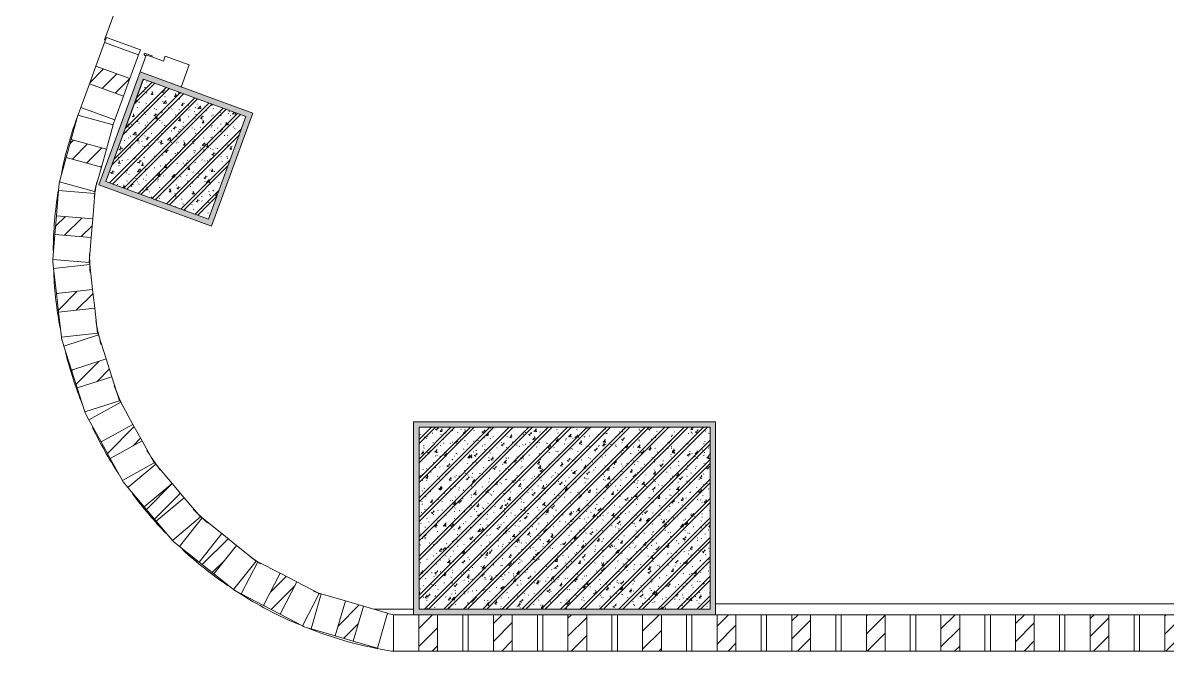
# Model space of a CAD drawing. Header units: millimetres. Extents: x -32090 to 18410, y 18847 to 76047.
# Drawn here: x -25179 to -22034, y 65782 to 67507 of the extents above; entities that cross this region are included whole.
import ezdxf

# ---------------------------------------------------------------- set-up
doc = ezdxf.new("R2010")
doc.units = ezdxf.units.MM
for name, color, linetype, lineweight in [('A-DOOR', 31, 'Continuous', 5), ('A-FLOR', 192, 'Continuous', 5), ('A-GLAZ-CURT', 52, 'Continuous', 5), ('A-GLAZ-CWMG', 51, 'Continuous', 5), ('A-WALL', 113, 'Continuous', 5), ('A-WALL-PATT', 111, 'Continuous', 5), ('S-COLS', 52, 'Continuous', 5)]:
    doc.layers.add(name, color=color, linetype=linetype, lineweight=lineweight)

# ---------------------------------------------------------------- blocks, each defined once
blk = doc.blocks.new('M_Concrete-Rectangular-Column - C4 - 500 x 800mm-9522334-1st Traffic Floor Plan - Pedestrian')
at = {"layer": 'S-COLS'}
h = blk.add_hatch(dxfattribs=at)
h.set_pattern_fill('FP_27', color=256, style=0, pattern_type=2)
h.set_pattern_definition([(320, (-66147, -23689.933), (-5.57885, -63.763904), [6.667, -73.342]), (265, (-66147, -23689.93), (66.869514, 12.334876), [5.334, -58.674]), (10.451, (-66147.465, -23695.25), (61.29098, -51.43036), [5.667, -62.332]), (316.184, (-66129.22, -23689.93), (-14.71484, -94.87722), [10.001, -110.014]), (6.636, (-66130.45, -23697.84), (86.5993, -83.09115), [8.5, -93.497]), (261.184, (-66129.22, -23689.93), (86.59928, -83.09204), [8.001, -88.011]), (291, (-66133.665, -23698.823), (-35.792726, -53.064487), [6.668, -73.343]), (236, (-66133.665, -23698.82), (64.46546, -21.63066), [5.334, -58.674]), (341.451, (-66136.65, -23703.245), (28.672367, -74.69646), [5.667, -62.332]), (307.5, (-66147, -23689.933), (29.594271, -1.080413), [1.676, -56.286, 1.676, -57.887, -58.896]), (307.5, (-66147, -23689.933), (29.594271, -1.080413), [-117.526, 1.676, -57.22]), (277.5, (-66147, -23689.933), (35.063507, -23.386368), [1.676, -32.283, 1.676, -54.953, -22.447]), (277.5, (-66147, -23689.933), (35.063507, -23.386368), [-90.589, 1.676, -20.771]), (237.5, (-66147, -23670.108), (-2.005468, -47.456567), [1.676, -20.549, 1.676, -67.666, -92.011]), (237.5, (-66147, -23670.108), (-2.005468, -47.456567), [-91.567, 1.676, -90.335]), (227.5, (-66147, -23661.22), (8.89904, -51.844948), [1.676, -27.216, 1.676, -44.374, -65.342]), (227.5, (-66147, -23661.22), (8.89904, -51.844948), [-74.943, 1.676, -63.665]), (315, (-66147, -23689.933), (26.715908, 26.715908), []), (315, (-66136.11, -23689.933), (26.715908, 26.715908), [])])
h.paths.add_polyline_path([(-250, 400), (-250, -400), (250, -400), (250, 400), (-34.7, 400)])
at = {"layer": 'S-COLS', "lineweight": 15}
for p, q in [((250, 400), (-250, 400)), ((-250, 400), (-250, -400)), ((250, -400), (250, 400)), ((-250, -400), (250, -400))]:
    blk.add_line(p, q, dxfattribs=at)
blk = doc.blocks.new('X Block - X Block-11240925-1st Traffic Floor Plan - Pedestrian')
at = {"layer": 'A-GLAZ-CURT'}
h = blk.add_hatch(dxfattribs=at)
h.set_pattern_fill('FP_128', color=256, style=0, pattern_type=2)
h.set_pattern_definition([(45, (24057.433, -65832), (-24.748737, 24.748737), [])])
h.paths.add_polyline_path([(18.3, -50), (18.3, 50), (-33.3, 50), (-33.3, -50)])
for p, q in [((-102.5, 50), (-102.5, -50)), ((-102.5, 50), (-47.5, 50)), ((18.3, 50), (-33.3, 50)), ((-33.3, 50), (-33.3, -50)), ((18.3, -50), (18.3, 50)), ((87.5, 50), (87.5, -50)), ((-33.3, -50), (-102.5, -50)), ((-33.3, -50), (18.3, -50)), ((87.5, -50), (18.3, -50))]:
    blk.add_line(p, q, dxfattribs=at)
blk = doc.blocks.new('X Block - X Block-V146-1st Traffic Floor Plan - Pedestrian')
at = {"layer": 'A-GLAZ-CURT'}
h = blk.add_hatch(dxfattribs=at)
h.set_pattern_fill('FP_129', color=256, style=0, pattern_type=2)
h.set_pattern_definition([(45, (23852.433, -65832), (-24.748737, 24.748737), [])])
h.paths.add_polyline_path([(18.3, -50), (18.3, 50), (-33.3, 50), (-33.3, -50)])
for p, q in [((-102.5, 50), (-102.5, -50)), ((18.3, 50), (-33.3, 50)), ((-33.3, 50), (-33.3, -50)), ((18.3, -50), (18.3, 50)), ((87.5, 50), (87.5, -50)), ((-33.3, -50), (-102.5, -50)), ((-33.3, -50), (18.3, -50)), ((87.5, -50), (18.3, -50))]:
    blk.add_line(p, q, dxfattribs=at)
blk = doc.blocks.new('X Block - X Block-V147-1st Traffic Floor Plan - Pedestrian')
at = {"layer": 'A-GLAZ-CURT'}
h = blk.add_hatch(dxfattribs=at)
h.set_pattern_fill('FP_130', color=256, style=0, pattern_type=2)
h.set_pattern_definition([(45, (23647.433, -65832), (-24.748737, 24.748737), [])])
h.paths.add_polyline_path([(18.3, -50), (18.3, 50), (-33.3, 50), (-33.3, -50)])
for p, q in [((-102.5, 50), (-102.5, -50)), ((18.3, 50), (-33.3, 50)), ((-33.3, 50), (-33.3, -50)), ((18.3, -50), (18.3, 50)), ((87.5, 50), (87.5, -50)), ((-33.3, -50), (-102.5, -50)), ((-33.3, -50), (18.3, -50)), ((87.5, -50), (18.3, -50))]:
    blk.add_line(p, q, dxfattribs=at)
blk = doc.blocks.new('X Block - X Block-V148-1st Traffic Floor Plan - Pedestrian')
at = {"layer": 'A-GLAZ-CURT'}
h = blk.add_hatch(dxfattribs=at)
h.set_pattern_fill('FP_131', color=256, style=0, pattern_type=2)
h.set_pattern_definition([(45, (23442.433, -65832), (-24.748737, 24.748737), [])])
h.paths.add_polyline_path([(18.3, -50), (18.3, 50), (-33.3, 50), (-33.3, -50)])
for p, q in [((-102.5, 50), (-102.5, -50)), ((18.3, 50), (-33.3, 50)), ((-33.3, 50), (-33.3, -50)), ((18.3, -50), (18.3, 50)), ((87.5, 50), (87.5, -50)), ((-33.3, -50), (-102.5, -50)), ((-33.3, -50), (18.3, -50)), ((87.5, -50), (18.3, -50))]:
    blk.add_line(p, q, dxfattribs=at)
blk = doc.blocks.new('X Block - X Block-V149-1st Traffic Floor Plan - Pedestrian')
at = {"layer": 'A-GLAZ-CURT'}
h = blk.add_hatch(dxfattribs=at)
h.set_pattern_fill('FP_132', color=256, style=0, pattern_type=2)
h.set_pattern_definition([(45, (23237.433, -65832), (-24.748737, 24.748737), [])])
h.paths.add_polyline_path([(18.3, -50), (18.3, 50), (-33.3, 50), (-33.3, -50)])
for p, q in [((-102.5, 50), (-102.5, -50)), ((-37.5, 50), (-33.3, 50)), ((18.3, 50), (-33.3, 50)), ((-33.3, 50), (-33.3, -50)), ((18.3, -50), (18.3, 50)), ((18.3, 50), (87.5, 50)), ((87.5, 50), (87.5, -50)), ((-33.3, -50), (-102.5, -50)), ((-33.3, -50), (18.3, -50)), ((87.5, -50), (18.3, -50))]:
    blk.add_line(p, q, dxfattribs=at)
blk = doc.blocks.new('X Block - X Block-V150-1st Traffic Floor Plan - Pedestrian')
at = {"layer": 'A-GLAZ-CURT'}
h = blk.add_hatch(dxfattribs=at)
h.set_pattern_fill('FP_133', color=256, style=0, pattern_type=2)
h.set_pattern_definition([(45, (23032.433, -65832), (-24.748737, 24.748737), [])])
h.paths.add_polyline_path([(18.3, -50), (18.3, 50), (-33.3, 50), (-33.3, -50)])
for p, q in [((-102.5, 50), (-102.5, -50)), ((-102.5, 50), (-33.3, 50)), ((18.3, 50), (-33.3, 50)), ((-33.3, 50), (-33.3, -50)), ((18.3, -50), (18.3, 50)), ((18.3, 50), (87.5, 50)), ((87.5, 50), (87.5, -50)), ((-33.3, -50), (-102.5, -50)), ((-33.3, -50), (18.3, -50)), ((87.5, -50), (18.3, -50))]:
    blk.add_line(p, q, dxfattribs=at)
blk = doc.blocks.new('X Block - X Block-V151-1st Traffic Floor Plan - Pedestrian')
at = {"layer": 'A-GLAZ-CURT'}
h = blk.add_hatch(dxfattribs=at)
h.set_pattern_fill('FP_134', color=256, style=0, pattern_type=2)
h.set_pattern_definition([(45, (22827.433, -65832), (-24.748737, 24.748737), [])])
h.paths.add_polyline_path([(18.3, -50), (18.3, 50), (-33.3, 50), (-33.3, -50)])
for p, q in [((-102.5, 50), (-102.5, -50)), ((-102.5, 50), (-33.3, 50)), ((18.3, 50), (-33.3, 50)), ((-33.3, 50), (-33.3, -50)), ((18.3, -50), (18.3, 50)), ((18.3, 50), (87.5, 50)), ((87.5, 50), (87.5, -50)), ((-33.3, -50), (-102.5, -50)), ((-33.3, -50), (18.3, -50)), ((87.5, -50), (18.3, -50))]:
    blk.add_line(p, q, dxfattribs=at)
blk = doc.blocks.new('X Block - X Block-V152-1st Traffic Floor Plan - Pedestrian')
at = {"layer": 'A-GLAZ-CURT'}
h = blk.add_hatch(dxfattribs=at)
h.set_pattern_fill('FP_135', color=256, style=0, pattern_type=2)
h.set_pattern_definition([(45, (22622.433, -65832), (-24.748737, 24.748737), [])])
h.paths.add_polyline_path([(18.3, -50), (18.3, 50), (-33.3, 50), (-33.3, -50)])
for p, q in [((-102.5, 50), (-102.5, -50)), ((-102.5, 50), (-33.3, 50)), ((18.3, 50), (-33.3, 50)), ((-33.3, 50), (-33.3, -50)), ((18.3, -50), (18.3, 50)), ((18.3, 50), (87.5, 50)), ((87.5, 50), (87.5, -50)), ((-33.3, -50), (-102.5, -50)), ((-33.3, -50), (18.3, -50)), ((87.5, -50), (18.3, -50))]:
    blk.add_line(p, q, dxfattribs=at)
blk = doc.blocks.new('X Block - X Block-V153-1st Traffic Floor Plan - Pedestrian')
at = {"layer": 'A-GLAZ-CURT'}
h = blk.add_hatch(dxfattribs=at)
h.set_pattern_fill('FP_136', color=256, style=0, pattern_type=2)
h.set_pattern_definition([(45, (22417.433, -65832), (-24.748737, 24.748737), [])])
h.paths.add_polyline_path([(18.3, -50), (18.3, 50), (-33.3, 50), (-33.3, -50), (-9.4, -50)])
for p, q in [((-102.5, 50), (-102.5, -50)), ((-102.5, 50), (-33.3, 50)), ((18.3, 50), (-33.3, 50)), ((-33.3, 50), (-33.3, -50)), ((18.3, -50), (18.3, 50)), ((18.3, 50), (87.5, 50)), ((87.5, 50), (87.5, -50)), ((-33.3, -50), (-102.5, -50)), ((-33.3, -50), (18.3, -50)), ((87.5, -50), (18.3, -50))]:
    blk.add_line(p, q, dxfattribs=at)
blk = doc.blocks.new('X Block - X Block-V154-1st Traffic Floor Plan - Pedestrian')
at = {"layer": 'A-GLAZ-CURT'}
h = blk.add_hatch(dxfattribs=at)
h.set_pattern_fill('FP_137', color=256, style=0, pattern_type=2)
h.set_pattern_definition([(45, (22212.433, -65832), (-24.748737, 24.748737), [])])
h.paths.add_polyline_path([(18.3, -50), (18.3, 50), (-33.3, 50), (-33.3, -50)])
for p, q in [((-102.5, 50), (-102.5, -50)), ((-102.5, 50), (-33.3, 50)), ((18.3, 50), (-33.3, 50)), ((-33.3, 50), (-33.3, -50)), ((18.3, -50), (18.3, 50)), ((18.3, 50), (87.5, 50)), ((87.5, 50), (87.5, -50)), ((-33.3, -50), (-102.5, -50)), ((-33.3, -50), (18.3, -50)), ((87.5, -50), (18.3, -50))]:
    blk.add_line(p, q, dxfattribs=at)
blk = doc.blocks.new('X Block - X Block-11240926-1st Traffic Floor Plan - Pedestrian')
at = {"layer": 'A-GLAZ-CURT'}
h = blk.add_hatch(dxfattribs=at)
h.set_pattern_fill('FP_138', color=256, style=0, pattern_type=2)
h.set_pattern_definition([(45, (22014.933, -65832), (-24.748737, 24.748737), [])])
h.paths.add_polyline_path([(25.8, -50), (25.8, 50), (-25.8, 50), (-25.8, -50)])
for p, q in [((-95, 50), (-95, -50)), ((-95, 50), (-25.8, 50)), ((25.8, 50), (-25.8, 50)), ((-25.8, 50), (-25.8, -50)), ((25.8, -50), (25.8, 50)), ((25.8, 50), (95, 50)), ((-25.8, -50), (-95, -50)), ((-25.8, -50), (25.8, -50)), ((95, -50), (25.8, -50))]:
    blk.add_line(p, q, dxfattribs=at)
blk = doc.blocks.new('Rectangular Mullion - 15 x 100mm-10639937-1st Traffic Floor Plan - Pedestrian')
at = {"layer": 'A-GLAZ-CWMG'}
blk.add_line((-23954.9, 65782), (-23969.9, 65782), dxfattribs=at)
blk = doc.blocks.new('Rectangular Mullion - 15 x 100mm-10616208-1st Traffic Floor Plan - Pedestrian')
at = {"layer": 'A-GLAZ-CWMG'}
blk.add_line((-23749.9, 65782), (-23764.9, 65782), dxfattribs=at)
blk = doc.blocks.new('Rectangular Mullion - 15 x 100mm-V155-1st Traffic Floor Plan - Pedestrian')
at = {"layer": 'A-GLAZ-CWMG'}
for p, q in [((-23149.9, 65882), (-23134.9, 65882)), ((-23134.9, 65782), (-23149.9, 65782))]:
    blk.add_line(p, q, dxfattribs=at)
blk = doc.blocks.new('DP3-D601-Brick - DP3-D601-Brick-10772225-1st Traffic Floor Plan - Pedestrian')
at = {"layer": 'A-DOOR'}
for p, q in [((-897, 44.1), (-897, 63.1)), ((897, 63.1), (897, 44.1)), ((-900.7, 60), (-950, 60)), ((-900, 58.5), (-900, 44.1)), ((-900, 44.1), (-897, 44.1)), ((-900, 10), (-900, 44.1)), ((897, 44.1), (900, 44.1)), ((900, 44.1), (900, 58.5)), ((900, 44.1), (900, 10)), ((950, 60), (900.7, 60)), ((-885, 10), (-900, 10)), ((-885, -60), (-885, 10)), ((900, 10), (885, 10)), ((885, 10), (885, -60)), ((-950, -60), (-885, -60)), ((885, -60), (950, -60))]:
    blk.add_line(p, q, dxfattribs=at)
for centre, radius, start, end in [((-900, 63.1), 3, 0, 249.3211), ((-900, 63.1), 3, 58.6638, 131.9935), ((-900, 63.1), 3, 58.6638, 131.9935), ((-900, 63.1), 3, 58.6638, 131.9935), ((-900, 63.1), 3, 58.6638, 131.9935), ((-900, 63.1), 3, 58.6638, 131.9935), ((-900, 63.1), 3, 58.6638, 131.9935), ((-900, 63.1), 3, 58.6638, 131.9935), ((900, 63.1), 3, 290.6789, 180), ((900, 63.1), 3, 48.0065, 121.3362), ((900, 63.1), 3, 48.0065, 121.3362), ((900, 63.1), 3, 48.0065, 121.3362), ((900, 63.1), 3, 48.0065, 121.3362), ((900, 63.1), 3, 48.0065, 121.3362), ((900, 63.1), 3, 48.0065, 121.3362), ((900, 63.1), 3, 48.0065, 121.3362), ((-902.2, 58.4), 2.19, 3.0662, 59.0753), ((902.2, 58.4), 2.19, 120.9247, 176.9338)]:
    blk.add_arc(centre, radius, start, end, dxfattribs=at)
blk = doc.blocks.new('M_Concrete-Square-Column - C7 - 300 x 300mm-12152897-1st Traffic Floor Plan - Pedestrian')
at = {"layer": 'S-COLS'}
h = blk.add_hatch(dxfattribs=at)
h.set_pattern_fill('FP_552', color=256, style=0, pattern_type=2)
h.set_pattern_definition([(340.081, (-54576.834, -46313.31), (16.653524, -61.803067), [6.667, -73.342]), (285.081, (-54576.834, -46313.31), (58.569235, 34.54455), [5.334, -58.674]), (30.533, (-54575.446, -46318.46), (75.22399, -27.25835), [5.667, -62.332]), (336.266, (-54560.134, -46307.206), (18.75728, -94.16144), [10.001, -110.014]), (26.717, (-54558.57, -46315.05), (109.86398, -48.30617), [8.5, -93.497]), (281.266, (-54560.13, -46307.21), (109.8651, -48.3051), [8.001, -88.011]), (311.081, (-54561.257, -46317.08), (-15.39722, -62.12797), [6.668, -73.343]), (256.081, (-54561.26, -46317.08), (67.973336, 1.818413), [5.334, -58.674]), (1.533, (-54562.54, -46322.26), (52.577274, -60.31), [5.667, -62.332]), (327.581, (-54576.834, -46313.31), (28.166139, 9.146409), [1.676, -56.286, 1.676, -57.887, -58.896]), (327.581, (-54576.834, -46313.31), (28.166139, 9.146409), [-117.526, 1.676, -57.22]), (297.581, (-54576.834, -46313.31), (40.9616, -9.925673), [1.676, -32.283, 1.676, -54.953, -22.447]), (297.581, (-54576.834, -46313.31), (40.9616, -9.925673), [-90.589, 1.676, -20.771]), (257.581, (-54583.64, -46294.69), (14.4105775, -45.260169), [1.676, -20.549, 1.676, -67.666, -92.012]), (257.581, (-54583.64, -46294.69), (14.4105775, -45.260169), [-91.567, 1.676, -90.335]), (247.581, (-54586.693, -46286.34), (26.158924, -45.637728), [1.676, -27.216, 1.676, -44.374, -65.342]), (247.581, (-54586.693, -46286.34), (26.158924, -45.637728), [-74.943, 1.676, -63.665]), (335.081, (-54576.834, -46313.31), (15.91936, 34.265567), []), (335.081, (-54566.605, -46309.572), (15.91936, 34.265567), [])])
h.paths.add_polyline_path([(-150, -150), (150, -150), (150, 150), (-150, 150), (-150, -75.2)])
at = {"layer": 'S-COLS', "lineweight": 15}
for p, q in [((150, 150), (-150, 150)), ((-150, 150), (-150, -150)), ((150, -150), (150, 150)), ((-150, -150), (150, -150))]:
    blk.add_line(p, q, dxfattribs=at)
blk = doc.blocks.new('X Block - X Block-V589-1st Traffic Floor Plan - Pedestrian')
at = {"layer": 'A-GLAZ-CURT'}
h = blk.add_hatch(dxfattribs=at)
h.set_pattern_fill('FP_579', color=256, style=0, pattern_type=2)
h.set_pattern_definition([(241.235, (-41735.42, 56449.628), (30.681028, -16.84264), [])])
h.paths.add_polyline_path([(-33.3, 50), (-33.3, -50), (18.3, -50), (18.3, 50), (0.5, 50)])
for p, q in [((-102.5, 50), (-102.5, -50)), ((-102.5, 50), (-33.3, 50)), ((18.3, 50), (-33.3, 50)), ((-33.3, 50), (-33.3, -50)), ((18.3, -50), (18.3, 50)), ((18.3, 50), (87.5, 50)), ((87.5, 50), (87.5, -50)), ((-33.3, -50), (-102.5, -50)), ((-33.3, -50), (18.3, -50)), ((87.5, -50), (18.3, -50))]:
    blk.add_line(p, q, dxfattribs=at)
blk = doc.blocks.new('X Block - X Block-V590-1st Traffic Floor Plan - Pedestrian')
at = {"layer": 'A-GLAZ-CURT'}
h = blk.add_hatch(dxfattribs=at)
h.set_pattern_fill('FP_580', color=256, style=0, pattern_type=2)
h.set_pattern_definition([(252.439, (-52111.51, 47244.414), (33.36887, -10.560235), [])])
h.paths.add_polyline_path([(-33.3, 50), (-33.3, -50), (18.3, -50), (18.3, 50)])
for p, q in [((-102.5, 50), (-102.5, -50)), ((-102.5, 50), (-33.3, 50)), ((18.3, 50), (-33.3, 50)), ((-33.3, 50), (-33.3, -50)), ((18.3, -50), (18.3, 50)), ((18.3, 50), (87.5, 50)), ((87.5, 50), (87.5, -50)), ((-33.3, -50), (-102.5, -50)), ((-33.3, -50), (18.3, -50)), ((87.5, -50), (18.3, -50))]:
    blk.add_line(p, q, dxfattribs=at)
blk = doc.blocks.new('X Block - X Block-V591-1st Traffic Floor Plan - Pedestrian')
at = {"layer": 'A-GLAZ-CURT'}
h = blk.add_hatch(dxfattribs=at)
h.set_pattern_fill('FP_581', color=256, style=0, pattern_type=2)
h.set_pattern_definition([(263.644, (-60501.22, 36198.51), (34.784863, -3.874701), [])])
h.paths.add_polyline_path([(18.3, 50), (-33.3, 50), (-33.3, -50), (18.3, -50)])
for p, q in [((-102.5, 50), (-102.5, -50)), ((-102.5, 50), (-33.3, 50)), ((18.3, 50), (-33.3, 50)), ((-33.3, 50), (-33.3, -50)), ((18.3, -50), (18.3, 50)), ((18.3, 50), (87.5, 50)), ((87.5, 50), (87.5, -50)), ((-33.3, -50), (-102.5, -50)), ((-33.3, -50), (18.3, -50)), ((87.5, -50), (18.3, -50))]:
    blk.add_line(p, q, dxfattribs=at)
blk = doc.blocks.new('X Block - X Block-V592-1st Traffic Floor Plan - Pedestrian')
at = {"layer": 'A-GLAZ-CURT'}
h = blk.add_hatch(dxfattribs=at)
h.set_pattern_fill('FP_582', color=256, style=0, pattern_type=2)
h.set_pattern_definition([(274.848, (-66584.75, 23732.96), (34.874784, 2.957942), [])])
h.paths.add_polyline_path([(-33.3, 50), (-33.3, -50), (18.3, -50), (18.3, 50)])
for p, q in [((-102.5, 50), (-102.5, -50)), ((-102.5, 50), (-33.3, 50)), ((18.3, 50), (-33.3, 50)), ((-33.3, 50), (-33.3, -50)), ((18.3, -50), (18.3, 50)), ((18.3, 50), (87.5, 50)), ((87.5, 50), (87.5, -50)), ((-33.3, -50), (-102.5, -50)), ((-33.3, -50), (18.3, -50)), ((87.5, -50), (18.3, -50))]:
    blk.add_line(p, q, dxfattribs=at)
blk = doc.blocks.new('X Block - X Block-V593-1st Traffic Floor Plan - Pedestrian')
at = {"layer": 'A-GLAZ-CURT'}
h = blk.add_hatch(dxfattribs=at)
h.set_pattern_fill('FP_583', color=256, style=0, pattern_type=2)
h.set_pattern_definition([(286.052, (-70130.21, 10322.93), (33.63539, 9.677838), [])])
h.paths.add_polyline_path([(18.3, 50), (-33.3, 50), (-33.3, -50), (18.3, -50)])
for p, q in [((-102.5, 50), (-102.5, -50)), ((-102.5, 50), (-33.3, 50)), ((18.3, 50), (-33.3, 50)), ((-33.3, 50), (-33.3, -50)), ((18.3, -50), (18.3, 50)), ((18.3, 50), (87.5, 50)), ((87.5, 50), (87.5, -50)), ((-33.3, -50), (-102.5, -50)), ((-33.3, -50), (18.3, -50)), ((87.5, -50), (18.3, -50))]:
    blk.add_line(p, q, dxfattribs=at)
blk = doc.blocks.new('X Block - X Block-V594-1st Traffic Floor Plan - Pedestrian')
at = {"layer": 'A-GLAZ-CURT'}
h = blk.add_hatch(dxfattribs=at)
h.set_pattern_fill('FP_584', color=256, style=0, pattern_type=2)
h.set_pattern_definition([(297.256, (-71002.45, -3520.425), (31.113922, 16.028845), [])])
h.paths.add_polyline_path([(18.3, 50), (-33.3, 50), (-33.3, -50), (18.3, -50)])
for p, q in [((-102.5, 50), (-102.5, -50)), ((-102.5, 50), (-33.3, 50)), ((18.3, 50), (-33.3, 50)), ((-33.3, 50), (-33.3, -50)), ((18.3, -50), (18.3, 50)), ((18.3, 50), (87.5, 50)), ((87.5, 50), (87.5, -50)), ((-33.3, -50), (-102.5, -50)), ((-33.3, -50), (18.3, -50)), ((87.5, -50), (18.3, -50))]:
    blk.add_line(p, q, dxfattribs=at)
blk = doc.blocks.new('X Block - X Block-V595-1st Traffic Floor Plan - Pedestrian')
at = {"layer": 'A-GLAZ-CURT'}
h = blk.add_hatch(dxfattribs=at)
h.set_pattern_fill('FP_585', color=256, style=0, pattern_type=2)
h.set_pattern_definition([(308.46, (-69168.225, -17269.42), (27.40649, 21.768884), [])])
h.paths.add_polyline_path([(-33.3, 50), (-33.3, -50), (18.3, -50), (18.3, 50)])
for p, q in [((-102.5, 50), (-102.5, -50)), ((-102.5, 50), (-33.3, 50)), ((18.3, 50), (-33.3, 50)), ((-33.3, 50), (-33.3, -50)), ((18.3, -50), (18.3, 50)), ((18.3, 50), (87.5, 50)), ((87.5, 50), (87.5, -50)), ((-33.3, -50), (-102.5, -50)), ((-33.3, -50), (18.3, -50)), ((87.5, -50), (18.3, -50))]:
    blk.add_line(p, q, dxfattribs=at)
blk = doc.blocks.new('X Block - X Block-V596-1st Traffic Floor Plan - Pedestrian')
at = {"layer": 'A-GLAZ-CURT'}
h = blk.add_hatch(dxfattribs=at)
h.set_pattern_fill('FP_586', color=256, style=0, pattern_type=2)
h.set_pattern_definition([(319.664, (-64697.452, -30399.973), (22.65441, 26.679163), [])])
h.paths.add_polyline_path([(18.3, 50), (-33.3, 50), (-33.3, -50), (18.3, -50)])
for p, q in [((-102.5, 50), (-102.5, -50)), ((-102.5, 50), (-33.3, 50)), ((18.3, 50), (-33.3, 50)), ((-33.3, 50), (-33.3, -50)), ((18.3, -50), (18.3, 50)), ((18.3, 50), (87.5, 50)), ((87.5, 50), (87.5, -50)), ((-33.3, -50), (-102.5, -50)), ((-33.3, -50), (18.3, -50)), ((87.5, -50), (18.3, -50))]:
    blk.add_line(p, q, dxfattribs=at)
blk = doc.blocks.new('X Block - X Block-11240934-1st Traffic Floor Plan - Pedestrian')
at = {"layer": 'A-GLAZ-CURT'}
h = blk.add_hatch(dxfattribs=at)
h.set_pattern_fill('FP_587', color=256, style=0, pattern_type=2)
h.set_pattern_definition([(330.458, (-58055.754, -41996.946), (17.25715, 30.449807), [])])
h.paths.add_polyline_path([(-25.8, -50), (25.8, -50), (25.8, 50), (-25.8, 50)])
for p, q in [((-95, 50), (-95, -50)), ((-95, 50), (-25.8, 50)), ((25.8, 50), (-25.8, 50)), ((-25.8, 50), (-25.8, -50)), ((25.8, -50), (25.8, 50)), ((25.8, 50), (95, 50)), ((95, 50), (95, -50)), ((-25.8, -50), (-95, -50)), ((-25.8, -50), (25.8, -50)), ((95, -50), (25.8, -50))]:
    blk.add_line(p, q, dxfattribs=at)
blk = doc.blocks.new('Rectangular Mullion - 15 x 100mm-10931754-1st Traffic Floor Plan - Pedestrian')
at = {"layer": 'A-GLAZ-CWMG'}
for p, q in [((-24368.5, 65942.3), (-24358.8, 65939.5)), ((-24386.8, 65843.4), (-24405.9, 65849))]:
    blk.add_line(p, q, dxfattribs=at)
blk = doc.blocks.new('Rectangular Mullion - 15 x 100mm-10931636-1st Traffic Floor Plan - Pedestrian')
at = {"layer": 'A-GLAZ-CWMG'}
for p, q in [((-24541.8, 66032.2), (-24532.8, 66027.6)), ((-24578.9, 65938.8), (-24596.5, 65948)), ((-24405.9, 65849), (-24410.3, 65851.3))]:
    blk.add_line(p, q, dxfattribs=at)
blk = doc.blocks.new('Rectangular Mullion - 15 x 100mm-10931969-1st Traffic Floor Plan - Pedestrian')
at = {"layer": 'A-GLAZ-CWMG'}
for p, q in [((-25080.9, 67046.6), (-25079.3, 67066.2)), ((-24980.4, 67048.7), (-24981.2, 67038.4)), ((-25096.7, 66852.3), (-25096.3, 66857.2))]:
    blk.add_line(p, q, dxfattribs=at)
blk = doc.blocks.new('Rectangular Mullion - 15 x 100mm-10931974-1st Traffic Floor Plan - Pedestrian')
at = {"layer": 'A-GLAZ-CWMG'}
blk.add_line((-25079.3, 67066.2), (-25078, 67070.8), dxfattribs=at)
blk = doc.blocks.new('X Block - X Block-V597-1st Traffic Floor Plan - Pedestrian')
at = {"layer": 'A-GLAZ-CURT'}
h = blk.add_hatch(dxfattribs=at)
h.set_pattern_fill('FP_588', color=256, style=0, pattern_type=2)
h.set_pattern_definition([(155.084, (54687.218, 46550.692), (-14.745118, -31.742424), [])])
h.paths.add_polyline_path([(25.8, 50), (-25.8, 50), (-25.8, -50), (25.8, -50), (25.8, -1.7)])
for p, q in [((-95, 50), (-25.8, 50)), ((25.8, 50), (-25.8, 50)), ((-25.8, 50), (-25.8, -50)), ((25.8, -50), (25.8, 50)), ((25.8, 50), (95, 50)), ((95, 50), (95, -50)), ((-25.8, -50), (-95, -50)), ((-25.8, -50), (25.8, -50)), ((95, -50), (25.8, -50))]:
    blk.add_line(p, q, dxfattribs=at)
blk = doc.blocks.new('Rectangular Mullion - 15 x 100mm-10597017-1st Traffic Floor Plan - Pedestrian')
at = {"layer": 'A-GLAZ-CWMG'}
for p, q in [((0, 50), (-15, 50)), ((-15, 50), (-15, -50)), ((0, -50), (0, 50)), ((-15, -50), (0, -50))]:
    blk.add_line(p, q, dxfattribs=at)

msp = doc.modelspace()

# ---------------------------------------------------------------- hatches: boundary and pattern name
at = {"layer": 'A-WALL-PATT'}
for points in [[(-24956, 67057.4), (-24842.7, 67367.3), (-24856.8, 67372.5), (-24970.1, 67062.5)], [(-24551.9, 67245), (-24546.8, 67259.1), (-24842.7, 67367.3), (-24847.7, 67353.2), (-24566, 67250.2)], [(-24660.1, 66949.2), (-24551.9, 67245), (-24566, 67250.2), (-24674.2, 66954.3), (-24669, 66952.5)], [(-24674.2, 66954.3), (-24669, 66968.4), (-24950.8, 67071.5), (-24956, 67057.4), (-24712.7, 66968.4)], [(-23289.9, 66397), (-23274.9, 66397), (-23274.9, 66412), (-24104.9, 66412), (-24104.9, 66397), (-24089.9, 66397)], [(-24089.9, 65897), (-24089.9, 66397), (-24104.9, 66397), (-24104.9, 65897)], [(-23289.9, 65882), (-23274.9, 65882), (-23274.9, 66397), (-23289.9, 66397), (-23289.9, 65897)], [(-23289.9, 65882), (-23289.9, 65897), (-24104.9, 65897), (-24104.9, 65882), (-23583.1, 65882)]]:
    msp.add_hatch(color=256, dxfattribs=at).paths.add_polyline_path(points)

# ---------------------------------------------------------------- linework, layer by layer
at = {"layer": 'A-FLOR'}
for p, q in [((-24328.6, 69180.1), (-24954.5, 67460.5)), ((-24954.5, 67460.5), (-24952.4, 67459.7)), ((-24213, 65897), (-24104.9, 65897)), ((-21904.9, 65912), (-23274.9, 65912))]:
    msp.add_line(p, q, dxfattribs=at)
for start, end in [(168.6251, 171.0645), (180.7392, 182.9341), (190.4766, 191.8042), (201.1137, 204.4792), (213.7162, 216.1738), (226.4547, 227.3214), (235.977, 236.1684), (247.2024, 248.2669)]:
    msp.add_arc((-23990.4, 66872.9), 1005, start, end, dxfattribs=at)
at = {"layer": 'A-WALL', "lineweight": 15}
for p, q in [((-24856.8, 67372.5), (-24970.1, 67062.5)), ((-24546.8, 67259.1), (-24856.8, 67372.5)), ((-24950.8, 67071.5), (-24847.8, 67353.2)), ((-24660.1, 66949.2), (-24546.8, 67259.1)), ((-24970.1, 67062.5), (-24660.1, 66949.2)), ((-23274.9, 66412), (-24104.9, 66412)), ((-24104.9, 66412), (-24104.9, 65882)), ((-23274.9, 65882), (-23274.9, 66412)), ((-24104.9, 65882), (-23274.9, 65882))]:
    msp.add_line(p, q, dxfattribs=at)
at = {"layer": 'A-WALL'}
for p, q in [((-25030.8, 67245.4), (-25019.9, 67275.1)), ((-24926, 67240.8), (-24931.3, 67226.1)), ((-24159.9, 65782), (-24166.2, 65782))]:
    msp.add_line(p, q, dxfattribs=at)
for radius, start, end in [(1105, 160.3035, 168.4784), (1105, 171.0294, 179.5021), (1005, 168.7061, 171.0598), (1005, 179.9703, 182.85), (1105, 182.6728, 190.6525), (1005, 190.9236, 194.3143), (1105, 194.1984, 201.9754), (1005, 201.1537, 204.6895), (1105, 205.5483, 213.0676), (1005, 212.5045, 215.8125), (1105, 216.6333, 224.0217), (1005, 224.2246, 227.1092), (1105, 227.3, 235.4751), (1005, 236.107, 237.8634), (1105, 237.2482, 247.1439), (1005, 259.3209, 260.4004), (1105, 248.2614, 260.8461)]:
    msp.add_arc((-23990.4, 66872.9), radius, start, end, dxfattribs=at)

# ---------------------------------------------------------------- block references
at = {"layer": 'A-DOOR', "rotation": 69.91581537618706}
msp.add_blockref('DP3-D601-Brick - DP3-D601-Brick-10772225-1st Traffic Floor Plan - Pedestrian', (-24474.2, 68244.1), dxfattribs=at)
at = {"layer": 'A-GLAZ-CURT'}
for name, p, rotation in [('X Block - X Block-V597-1st Traffic Floor Plan - Pedestrian', (-24940.3, 67347.2), 249.9158153761842), ('X Block - X Block-11240934-1st Traffic Floor Plan - Pedestrian', (-25004.5, 67149), 74.54240521310244), ('X Block - X Block-V596-1st Traffic Floor Plan - Pedestrian', (-25038.2, 66955.3), 85.33562272001768), ('X Block - X Block-V595-1st Traffic Floor Plan - Pedestrian', (-25034.8, 66751.3), 96.53978483110785), ('X Block - X Block-V594-1st Traffic Floor Plan - Pedestrian', (-24991.9, 66551.8), 107.7439469421972), ('X Block - X Block-V593-1st Traffic Floor Plan - Pedestrian', (-24911.1, 66364.5), 118.9481090532871), ('X Block - X Block-V592-1st Traffic Floor Plan - Pedestrian', (-24795.4, 66196.5), 130.152271164376), ('X Block - X Block-V591-1st Traffic Floor Plan - Pedestrian', (-24649.2, 66054.1), 141.3564332754645), ('X Block - X Block-V590-1st Traffic Floor Plan - Pedestrian', (-24478.2, 65942.9), 152.5605953865567), ('X Block - X Block-V589-1st Traffic Floor Plan - Pedestrian', (-24288.8, 65867), 163.7647574976432)]:
    msp.add_blockref(name, p, dxfattribs=dict(at, rotation=rotation))
for name, p in [('X Block - X Block-11240925-1st Traffic Floor Plan - Pedestrian', (-24057.4, 65832)), ('X Block - X Block-V146-1st Traffic Floor Plan - Pedestrian', (-23852.4, 65832)), ('X Block - X Block-V147-1st Traffic Floor Plan - Pedestrian', (-23647.4, 65832)), ('X Block - X Block-V148-1st Traffic Floor Plan - Pedestrian', (-23442.4, 65832)), ('X Block - X Block-V149-1st Traffic Floor Plan - Pedestrian', (-23237.4, 65832)), ('X Block - X Block-V150-1st Traffic Floor Plan - Pedestrian', (-23032.4, 65832)), ('X Block - X Block-V151-1st Traffic Floor Plan - Pedestrian', (-22827.4, 65832)), ('X Block - X Block-V152-1st Traffic Floor Plan - Pedestrian', (-22622.4, 65832)), ('X Block - X Block-V153-1st Traffic Floor Plan - Pedestrian', (-22417.4, 65832)), ('X Block - X Block-V154-1st Traffic Floor Plan - Pedestrian', (-22212.4, 65832)), ('X Block - X Block-11240926-1st Traffic Floor Plan - Pedestrian', (-22014.9, 65832))]:
    msp.add_blockref(name, p, dxfattribs=at)
at = {"layer": 'A-GLAZ-CWMG'}
for name, p, rotation in [('Rectangular Mullion - 15 x 100mm-10597017-1st Traffic Floor Plan - Pedestrian', (-24902.5, 67450.5), 69.91581537618426), ('Rectangular Mullion - 15 x 100mm-10931636-1st Traffic Floor Plan - Pedestrian', (-66036.7, 9598), 303.9791894445512), ('Rectangular Mullion - 15 x 100mm-10931636-1st Traffic Floor Plan - Pedestrian', (-54107.1, 2521), 315.1833515556405), ('Rectangular Mullion - 15 x 100mm-10931636-1st Traffic Floor Plan - Pedestrian', (-41029.8, -2103.2), 326.3875136667304), ('Rectangular Mullion - 15 x 100mm-10931636-1st Traffic Floor Plan - Pedestrian', (-27303.2, -4098.3), 337.5916757778193), ('Rectangular Mullion - 15 x 100mm-10931636-1st Traffic Floor Plan - Pedestrian', (-13450.6, -3388.2), 348.7958378889085)]:
    msp.add_blockref(name, p, dxfattribs=dict(at, rotation=rotation))
for name, p in [('Rectangular Mullion - 15 x 100mm-10931969-1st Traffic Floor Plan - Pedestrian', (0, 0)), ('Rectangular Mullion - 15 x 100mm-10931974-1st Traffic Floor Plan - Pedestrian', (0, 0)), ('Rectangular Mullion - 15 x 100mm-10931636-1st Traffic Floor Plan - Pedestrian', (0, 0)), ('Rectangular Mullion - 15 x 100mm-10931754-1st Traffic Floor Plan - Pedestrian', (0, 0)), ('Rectangular Mullion - 15 x 100mm-V155-1st Traffic Floor Plan - Pedestrian', (0, 0)), ('Rectangular Mullion - 15 x 100mm-V155-1st Traffic Floor Plan - Pedestrian', (205, 0)), ('Rectangular Mullion - 15 x 100mm-V155-1st Traffic Floor Plan - Pedestrian', (410, 0)), ('Rectangular Mullion - 15 x 100mm-V155-1st Traffic Floor Plan - Pedestrian', (615, 0)), ('Rectangular Mullion - 15 x 100mm-V155-1st Traffic Floor Plan - Pedestrian', (820, 0)), ('Rectangular Mullion - 15 x 100mm-V155-1st Traffic Floor Plan - Pedestrian', (1025, 0)), ('Rectangular Mullion - 15 x 100mm-10639937-1st Traffic Floor Plan - Pedestrian', (0, 0)), ('Rectangular Mullion - 15 x 100mm-10616208-1st Traffic Floor Plan - Pedestrian', (0, 0)), ('Rectangular Mullion - 15 x 100mm-10616208-1st Traffic Floor Plan - Pedestrian', (205, 0)), ('Rectangular Mullion - 15 x 100mm-10616208-1st Traffic Floor Plan - Pedestrian', (410, 0))]:
    msp.add_blockref(name, p, dxfattribs=at)
at = {"layer": 'S-COLS', "lineweight": 15}
for name, p, rotation in [('M_Concrete-Square-Column - C7 - 300 x 300mm-12152897-1st Traffic Floor Plan - Pedestrian', (-24758.4, 67160.8), 69.91850261698143), ('M_Concrete-Rectangular-Column - C4 - 500 x 800mm-9522334-1st Traffic Floor Plan - Pedestrian', (-23689.9, 66147), 89.99999999999999)]:
    msp.add_blockref(name, p, dxfattribs=dict(at, rotation=rotation))

doc.saveas('drawing.dxf')
